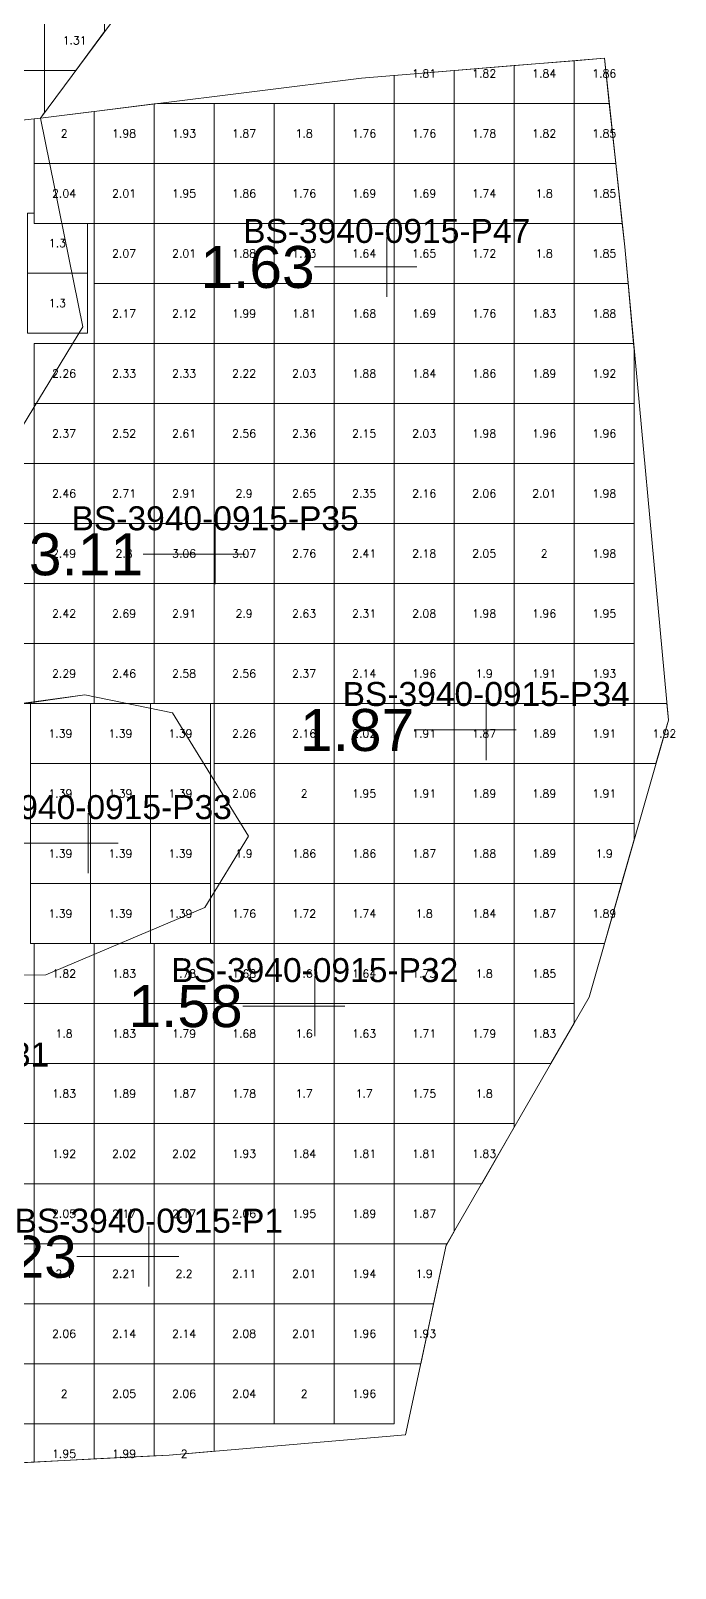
# Model space of a CAD drawing. Header units: inches. Extents: x 470001 to 470123, y 4349638 to 4349734.
# Drawn here: x 470066.62 to 470077.36, y 4349638.11 to 4349663.73 of the extents above; entities that cross this region are included whole.
import ezdxf
from ezdxf.enums import TextEntityAlignment as Align

# ---------------------------------------------------------------- set-up
doc = ezdxf.new("R2010")
doc.units = ezdxf.units.IN
doc.header["$MEASUREMENT"] = 0
for name, color, linetype, lineweight in [('点', 7, 'Continuous', 0), ('爆区方格网', 7, 'Continuous', 0), ('线条', 7, 'Continuous', 0), ('钻孔', 7, 'Continuous', 0)]:
    doc.layers.add(name, color=color, linetype=linetype, lineweight=lineweight)
doc.styles.add('3dmine_textStyle_1', font='txt.shx', dxfattribs={"height": 1, "bigfont": 'gbcbig.shx'})
doc.styles.add('3dmine_textStyle_2', font='arial.ttf', dxfattribs={"height": 1})

msp = doc.modelspace()

# ---------------------------------------------------------------- hatches: boundary and pattern name
at = {"layer": '钻孔', "linetype": 'Continuous', "lineweight": 0, "true_color": 0xff0000, "extrusion": (0, 1, 0)}
for points in [[(-470073.555, 3929.674), (-470072.555, 3929.674), (-470072.555, 3940.674), (-470073.555, 3940.674)], [(-470075.213, 3929.811), (-470074.213, 3929.811), (-470074.213, 3940.811), (-470075.213, 3940.811)], [(-470072.356, 3929.927), (-470071.356, 3929.927), (-470071.356, 3940.927), (-470072.356, 3940.927)], [(-470069.592, 3930.101), (-470068.592, 3930.101), (-470068.592, 3941.101), (-470069.592, 3941.101)]]:
    msp.add_hatch(color=1, dxfattribs=at).paths.add_polyline_path(points, flags=0)
at = {"layer": '钻孔', "linetype": 'Continuous', "lineweight": 0, "extrusion": (0, 1, 0)}
msp.add_hatch(color=1, dxfattribs=at).paths.add_polyline_path([(-470070.697, 3929.546), (-470069.697, 3929.546), (-470069.697, 3940.546), (-470070.697, 3940.546)], flags=0)
at = {"layer": '钻孔', "linetype": 'Continuous', "lineweight": 0, "true_color": 0x0000ff, "extrusion": (0, 1, 0)}
msp.add_hatch(color=5, dxfattribs=at).paths.add_polyline_path([(-470068.584, 3929.82), (-470067.584, 3929.82), (-470067.584, 3940.82), (-470068.584, 3940.82)], flags=0)

# ---------------------------------------------------------------- linework, layer by layer
at = {"color": 5, "linetype": 'Continuous', "lineweight": 0, "true_color": 0x0000ff, "elevation": 3940.486}
msp.add_lwpolyline([(470059.568, 4349661.496), (470058.789, 4349663.063), (470056.068, 4349663.433), (470051.034, 4349664.014), (470045.693, 4349664.477), (470048.575, 4349669.089), (470049.134, 4349671.432), (470053.013, 4349672.199), (470054.969, 4349670.918), (470057.564, 4349669.703), (470060.242, 4349670.725), (470062.064, 4349672.658), (470063.61, 4349675.309), (470068.58, 4349676.606), (470071.461, 4349674.934), (470071.544, 4349671.081), (470069.538, 4349665.982), (470066.788, 4349662.272), (470059.568, 4349661.496), (470059.568, 4349661.496)], dxfattribs=at)
at = {"color": 7, "linetype": 'Continuous', "lineweight": 0}
for points, elevation in [([(470047.117, 4349638.106), (470054.879, 4349638.777), (470061.268, 4349639.601), (470068.933, 4349639.99), (470072.867, 4349640.331), (470073.547, 4349643.49), (470075.928, 4349647.622), (470077.249, 4349652.237), (470076.521, 4349660.129), (470076.183, 4349663.27), (470072.137, 4349662.937), (470066.788, 4349662.272), (470067.495, 4349658.791), (470066.204, 4349656.669), (470063.283, 4349656.008), (470060.964, 4349655.726), (470057.087, 4349654.869), (470055.414, 4349656.646), (470054.192, 4349658.942), (470053.816, 4349660.878), (470048.386, 4349659.836), (470049.125, 4349655.871)], 3935.364), ([(470053.816, 4349660.878), (470054.192, 4349658.942), (470055.414, 4349656.646), (470057.087, 4349654.869), (470060.964, 4349655.726), (470063.283, 4349656.008), (470066.204, 4349656.669), (470067.495, 4349658.791), (470066.788, 4349662.272), (470053.816, 4349660.878), (470053.816, 4349660.878)], 3935.363), ([(470045.45, 4349652.937), (470049.125, 4349655.871), (470052.312, 4349651.762), (470055.296, 4349650.011), (470059.268, 4349651.538), (470067.525, 4349652.661), (470068.988, 4349652.36), (470070.251, 4349650.304), (470069.526, 4349649.115), (470066.875, 4349647.997), (470062.274, 4349647.979), (470061.243, 4349645.934), (470059.872, 4349644.483), (470058.91, 4349643.639), (470057.131, 4349643.145), (470053.818, 4349643.965), (470052.039, 4349645.708), (470048.627, 4349645.298)], 3935.363), ([(470049.125, 4349655.871), (470050.741, 4349653.716), (470052.312, 4349651.762), (470055.296, 4349650.011), (470059.268, 4349651.538), (470062.645, 4349651.953), (470067.525, 4349652.661), (470068.988, 4349652.36), (470070.251, 4349650.304), (470069.526, 4349649.115), (470066.875, 4349647.997), (470062.274, 4349647.979), (470061.243, 4349645.934), (470059.872, 4349644.483), (470058.91, 4349643.639), (470057.131, 4349643.145), (470053.818, 4349643.965), (470052.039, 4349645.708), (470048.627, 4349645.298)], 3935.364)]:
    msp.add_lwpolyline(points, dxfattribs=dict(at, elevation=elevation))
at = {"layer": '点', "color": 138, "linetype": 'Continuous', "lineweight": 0, "true_color": 0x004c4c}
for points, elevation in [([(470072.555, 4349659.291), (470072.555, 4349660.291)], 3940.674), ([(470073.055, 4349659.791), (470072.055, 4349659.791)], 3940.674), ([(470074.213, 4349651.575), (470074.213, 4349652.575)], 3940.811), ([(470074.713, 4349652.075), (470073.713, 4349652.075)], 3940.811), ([(470067.584, 4349649.69), (470067.584, 4349650.69)], 3940.82), ([(470068.084, 4349650.19), (470067.084, 4349650.19)], 3940.82), ([(470071.356, 4349646.974), (470071.356, 4349647.974)], 3940.927), ([(470071.856, 4349647.474), (470070.856, 4349647.474)], 3940.927), ([(470068.592, 4349642.799), (470068.592, 4349643.799)], 3941.101), ([(470069.092, 4349643.299), (470068.092, 4349643.299)], 3941.101)]:
    msp.add_lwpolyline(points, dxfattribs=dict(at, elevation=elevation))
at = {"layer": '点', "color": 1, "linetype": 'Continuous', "lineweight": 0, "elevation": 3940.546}
for points in [[(470069.697, 4349654.503), (470069.697, 4349655.503)], [(470070.197, 4349655.003), (470069.197, 4349655.003)]]:
    msp.add_lwpolyline(points, dxfattribs=at)
at = {"layer": '爆区方格网', "color": 5, "linetype": 'Continuous', "lineweight": 0, "true_color": 0x0000ff}
for points, elevation in [([(470066.856, 4349663.067), (470065.856, 4349663.067), (470065.856, 4349664.067), (470066.856, 4349664.067), (470066.856, 4349663.067)], 3941.06), ([(470067.856, 4349663.713), (470067.377, 4349663.067), (470066.856, 4349663.067), (470066.856, 4349664.067), (470067.856, 4349664.067), (470067.856, 4349663.713)], 3941.06), ([(470066.856, 4349662.364), (470066.788, 4349662.272), (470065.856, 4349662.172), (470065.856, 4349663.067), (470066.856, 4349663.067), (470066.856, 4349662.364)], 3941.06), ([(470066.68, 4349660.515), (470067.568, 4349660.515), (470067.568, 4349659.689), (470066.568, 4349659.689), (470066.568, 4349660.689), (470066.68, 4349660.689), (470066.68, 4349660.515)], 3940.486), ([(470067.568, 4349658.689), (470066.568, 4349658.689), (470066.568, 4349659.689), (470067.568, 4349659.689), (470067.568, 4349658.689)], 3940.486), ([(470067.619, 4349651.515), (470066.619, 4349651.515), (470066.619, 4349652.515), (470067.619, 4349652.515), (470067.619, 4349651.515)], 3940.213), ([(470068.619, 4349651.515), (470067.619, 4349651.515), (470067.619, 4349652.515), (470068.619, 4349652.515), (470068.619, 4349651.515)], 3940.213), ([(470069.619, 4349651.515), (470068.619, 4349651.515), (470068.619, 4349652.515), (470069.619, 4349652.515), (470069.619, 4349651.515)], 3940.213), ([(470067.619, 4349650.515), (470066.619, 4349650.515), (470066.619, 4349651.515), (470067.619, 4349651.515), (470067.619, 4349650.515)], 3940.213), ([(470068.619, 4349650.515), (470067.619, 4349650.515), (470067.619, 4349651.515), (470068.619, 4349651.515), (470068.619, 4349650.515)], 3940.213), ([(470069.619, 4349650.515), (470068.619, 4349650.515), (470068.619, 4349651.515), (470069.619, 4349651.515), (470069.619, 4349650.515)], 3940.213), ([(470067.619, 4349649.515), (470066.619, 4349649.515), (470066.619, 4349650.515), (470067.619, 4349650.515), (470067.619, 4349649.515)], 3940.213), ([(470068.619, 4349649.515), (470067.619, 4349649.515), (470067.619, 4349650.515), (470068.619, 4349650.515), (470068.619, 4349649.515)], 3940.213), ([(470069.619, 4349649.515), (470068.619, 4349649.515), (470068.619, 4349650.515), (470069.619, 4349650.515), (470069.619, 4349649.515)], 3940.213), ([(470067.619, 4349648.515), (470066.619, 4349648.515), (470066.619, 4349649.515), (470067.619, 4349649.515), (470067.619, 4349648.515)], 3940.213), ([(470068.619, 4349648.515), (470067.619, 4349648.515), (470067.619, 4349649.515), (470068.619, 4349649.515), (470068.619, 4349648.515)], 3940.213), ([(470069.619, 4349648.515), (470068.619, 4349648.515), (470068.619, 4349649.515), (470069.619, 4349649.515), (470069.619, 4349648.515)], 3940.213)]:
    msp.add_lwpolyline(points, dxfattribs=dict(at, elevation=elevation))
at = {"layer": '爆区方格网', "color": 1, "linetype": 'Continuous', "lineweight": 0, "true_color": 0xff0000, "elevation": 3940.68}
for points in [[(470076.264, 4349662.515), (470075.68, 4349662.515), (470075.68, 4349663.228), (470076.183, 4349663.27), (470076.264, 4349662.515)], [(470073.68, 4349662.515), (470072.68, 4349662.515), (470072.68, 4349662.981), (470073.68, 4349663.064), (470073.68, 4349662.515)], [(470074.68, 4349662.515), (470073.68, 4349662.515), (470073.68, 4349663.064), (470074.68, 4349663.146), (470074.68, 4349662.515)], [(470075.68, 4349662.515), (470074.68, 4349662.515), (470074.68, 4349663.146), (470075.68, 4349663.228), (470075.68, 4349662.515)], [(470068.68, 4349661.515), (470067.68, 4349661.515), (470067.68, 4349662.383), (470068.68, 4349662.507), (470068.68, 4349661.515)], [(470069.68, 4349661.515), (470068.68, 4349661.515), (470068.68, 4349662.507), (470068.739, 4349662.515), (470069.68, 4349662.515), (470069.68, 4349661.515)], [(470070.68, 4349661.515), (470069.68, 4349661.515), (470069.68, 4349662.515), (470070.68, 4349662.515), (470070.68, 4349661.515)], [(470071.68, 4349661.515), (470070.68, 4349661.515), (470070.68, 4349662.515), (470071.68, 4349662.515), (470071.68, 4349661.515)], [(470072.68, 4349661.515), (470071.68, 4349661.515), (470071.68, 4349662.515), (470072.68, 4349662.515), (470072.68, 4349661.515)], [(470073.68, 4349661.515), (470072.68, 4349661.515), (470072.68, 4349662.515), (470073.68, 4349662.515), (470073.68, 4349661.515)], [(470074.68, 4349661.515), (470073.68, 4349661.515), (470073.68, 4349662.515), (470074.68, 4349662.515), (470074.68, 4349661.515)], [(470075.68, 4349661.515), (470074.68, 4349661.515), (470074.68, 4349662.515), (470075.68, 4349662.515), (470075.68, 4349661.515)], [(470076.372, 4349661.515), (470075.68, 4349661.515), (470075.68, 4349662.515), (470076.264, 4349662.515), (470076.372, 4349661.515)], [(470067.68, 4349661.515), (470066.68, 4349661.515), (470066.68, 4349662.261), (470066.788, 4349662.272), (470067.68, 4349662.383), (470067.68, 4349661.515)], [(470067.68, 4349660.515), (470066.68, 4349660.515), (470066.68, 4349661.515), (470067.68, 4349661.515), (470067.68, 4349660.515)], [(470068.68, 4349660.515), (470067.68, 4349660.515), (470067.68, 4349661.515), (470068.68, 4349661.515), (470068.68, 4349660.515)], [(470069.68, 4349660.515), (470068.68, 4349660.515), (470068.68, 4349661.515), (470069.68, 4349661.515), (470069.68, 4349660.515)], [(470070.68, 4349660.515), (470069.68, 4349660.515), (470069.68, 4349661.515), (470070.68, 4349661.515), (470070.68, 4349660.515)], [(470071.68, 4349660.515), (470070.68, 4349660.515), (470070.68, 4349661.515), (470071.68, 4349661.515), (470071.68, 4349660.515)], [(470072.68, 4349660.515), (470071.68, 4349660.515), (470071.68, 4349661.515), (470072.68, 4349661.515), (470072.68, 4349660.515)], [(470073.68, 4349660.515), (470072.68, 4349660.515), (470072.68, 4349661.515), (470073.68, 4349661.515), (470073.68, 4349660.515)], [(470074.68, 4349660.515), (470073.68, 4349660.515), (470073.68, 4349661.515), (470074.68, 4349661.515), (470074.68, 4349660.515)], [(470075.68, 4349660.515), (470074.68, 4349660.515), (470074.68, 4349661.515), (470075.68, 4349661.515), (470075.68, 4349660.515)], [(470076.479, 4349660.515), (470075.68, 4349660.515), (470075.68, 4349661.515), (470076.372, 4349661.515), (470076.479, 4349660.515)], [(470068.68, 4349659.515), (470067.68, 4349659.515), (470067.68, 4349660.515), (470068.68, 4349660.515), (470068.68, 4349659.515)], [(470069.68, 4349659.515), (470068.68, 4349659.515), (470068.68, 4349660.515), (470069.68, 4349660.515), (470069.68, 4349659.515)], [(470070.68, 4349659.515), (470069.68, 4349659.515), (470069.68, 4349660.515), (470070.68, 4349660.515), (470070.68, 4349659.515)], [(470071.68, 4349659.515), (470070.68, 4349659.515), (470070.68, 4349660.515), (470071.68, 4349660.515), (470071.68, 4349659.515)], [(470072.68, 4349659.515), (470071.68, 4349659.515), (470071.68, 4349660.515), (470072.68, 4349660.515), (470072.68, 4349659.515)], [(470073.68, 4349659.515), (470072.68, 4349659.515), (470072.68, 4349660.515), (470073.68, 4349660.515), (470073.68, 4349659.515)], [(470074.68, 4349659.515), (470073.68, 4349659.515), (470073.68, 4349660.515), (470074.68, 4349660.515), (470074.68, 4349659.515)], [(470075.68, 4349659.515), (470074.68, 4349659.515), (470074.68, 4349660.515), (470075.68, 4349660.515), (470075.68, 4349659.515)], [(470076.521, 4349660.129), (470076.577, 4349659.515), (470075.68, 4349659.515), (470075.68, 4349660.515), (470076.479, 4349660.515), (470076.521, 4349660.129)], [(470068.68, 4349658.515), (470067.68, 4349658.515), (470067.68, 4349659.515), (470068.68, 4349659.515), (470068.68, 4349658.515)], [(470069.68, 4349658.515), (470068.68, 4349658.515), (470068.68, 4349659.515), (470069.68, 4349659.515), (470069.68, 4349658.515)], [(470070.68, 4349658.515), (470069.68, 4349658.515), (470069.68, 4349659.515), (470070.68, 4349659.515), (470070.68, 4349658.515)], [(470071.68, 4349658.515), (470070.68, 4349658.515), (470070.68, 4349659.515), (470071.68, 4349659.515), (470071.68, 4349658.515)], [(470072.68, 4349658.515), (470071.68, 4349658.515), (470071.68, 4349659.515), (470072.68, 4349659.515), (470072.68, 4349658.515)], [(470073.68, 4349658.515), (470072.68, 4349658.515), (470072.68, 4349659.515), (470073.68, 4349659.515), (470073.68, 4349658.515)], [(470074.68, 4349658.515), (470073.68, 4349658.515), (470073.68, 4349659.515), (470074.68, 4349659.515), (470074.68, 4349658.515)], [(470075.68, 4349658.515), (470074.68, 4349658.515), (470074.68, 4349659.515), (470075.68, 4349659.515), (470075.68, 4349658.515)], [(470076.67, 4349658.515), (470075.68, 4349658.515), (470075.68, 4349659.515), (470076.577, 4349659.515), (470076.67, 4349658.515)], [(470067.68, 4349657.515), (470066.68, 4349657.515), (470066.68, 4349658.515), (470067.68, 4349658.515), (470067.68, 4349657.515)], [(470068.68, 4349657.515), (470067.68, 4349657.515), (470067.68, 4349658.515), (470068.68, 4349658.515), (470068.68, 4349657.515)], [(470069.68, 4349657.515), (470068.68, 4349657.515), (470068.68, 4349658.515), (470069.68, 4349658.515), (470069.68, 4349657.515)], [(470070.68, 4349657.515), (470069.68, 4349657.515), (470069.68, 4349658.515), (470070.68, 4349658.515), (470070.68, 4349657.515)], [(470071.68, 4349657.515), (470070.68, 4349657.515), (470070.68, 4349658.515), (470071.68, 4349658.515), (470071.68, 4349657.515)], [(470072.68, 4349657.515), (470071.68, 4349657.515), (470071.68, 4349658.515), (470072.68, 4349658.515), (470072.68, 4349657.515)], [(470073.68, 4349657.515), (470072.68, 4349657.515), (470072.68, 4349658.515), (470073.68, 4349658.515), (470073.68, 4349657.515)], [(470074.68, 4349657.515), (470073.68, 4349657.515), (470073.68, 4349658.515), (470074.68, 4349658.515), (470074.68, 4349657.515)], [(470075.68, 4349657.515), (470074.68, 4349657.515), (470074.68, 4349658.515), (470075.68, 4349658.515), (470075.68, 4349657.515)], [(470076.68, 4349658.402), (470076.68, 4349657.515), (470075.68, 4349657.515), (470075.68, 4349658.515), (470076.67, 4349658.515), (470076.68, 4349658.402)], [(470067.68, 4349656.515), (470066.68, 4349656.515), (470066.68, 4349657.515), (470067.68, 4349657.515), (470067.68, 4349656.515)], [(470068.68, 4349656.515), (470067.68, 4349656.515), (470067.68, 4349657.515), (470068.68, 4349657.515), (470068.68, 4349656.515)], [(470069.68, 4349656.515), (470068.68, 4349656.515), (470068.68, 4349657.515), (470069.68, 4349657.515), (470069.68, 4349656.515)], [(470070.68, 4349656.515), (470069.68, 4349656.515), (470069.68, 4349657.515), (470070.68, 4349657.515), (470070.68, 4349656.515)], [(470071.68, 4349656.515), (470070.68, 4349656.515), (470070.68, 4349657.515), (470071.68, 4349657.515), (470071.68, 4349656.515)], [(470072.68, 4349656.515), (470071.68, 4349656.515), (470071.68, 4349657.515), (470072.68, 4349657.515), (470072.68, 4349656.515)], [(470073.68, 4349656.515), (470072.68, 4349656.515), (470072.68, 4349657.515), (470073.68, 4349657.515), (470073.68, 4349656.515)], [(470074.68, 4349656.515), (470073.68, 4349656.515), (470073.68, 4349657.515), (470074.68, 4349657.515), (470074.68, 4349656.515)], [(470075.68, 4349656.515), (470074.68, 4349656.515), (470074.68, 4349657.515), (470075.68, 4349657.515), (470075.68, 4349656.515)], [(470076.68, 4349656.515), (470075.68, 4349656.515), (470075.68, 4349657.515), (470076.68, 4349657.515), (470076.68, 4349656.515)], [(470066.68, 4349655.515), (470065.68, 4349655.515), (470065.68, 4349656.515), (470066.68, 4349656.515), (470066.68, 4349655.515)], [(470067.68, 4349655.515), (470066.68, 4349655.515), (470066.68, 4349656.515), (470067.68, 4349656.515), (470067.68, 4349655.515)], [(470068.68, 4349655.515), (470067.68, 4349655.515), (470067.68, 4349656.515), (470068.68, 4349656.515), (470068.68, 4349655.515)], [(470069.68, 4349655.515), (470068.68, 4349655.515), (470068.68, 4349656.515), (470069.68, 4349656.515), (470069.68, 4349655.515)], [(470070.68, 4349655.515), (470069.68, 4349655.515), (470069.68, 4349656.515), (470070.68, 4349656.515), (470070.68, 4349655.515)], [(470071.68, 4349655.515), (470070.68, 4349655.515), (470070.68, 4349656.515), (470071.68, 4349656.515), (470071.68, 4349655.515)], [(470072.68, 4349655.515), (470071.68, 4349655.515), (470071.68, 4349656.515), (470072.68, 4349656.515), (470072.68, 4349655.515)], [(470073.68, 4349655.515), (470072.68, 4349655.515), (470072.68, 4349656.515), (470073.68, 4349656.515), (470073.68, 4349655.515)], [(470074.68, 4349655.515), (470073.68, 4349655.515), (470073.68, 4349656.515), (470074.68, 4349656.515), (470074.68, 4349655.515)], [(470075.68, 4349655.515), (470074.68, 4349655.515), (470074.68, 4349656.515), (470075.68, 4349656.515), (470075.68, 4349655.515)], [(470076.68, 4349655.515), (470075.68, 4349655.515), (470075.68, 4349656.515), (470076.68, 4349656.515), (470076.68, 4349655.515)], [(470066.68, 4349654.515), (470065.68, 4349654.515), (470065.68, 4349655.515), (470066.68, 4349655.515), (470066.68, 4349654.515)], [(470072.68, 4349654.515), (470071.68, 4349654.515), (470071.68, 4349655.515), (470072.68, 4349655.515), (470072.68, 4349654.515)], [(470073.68, 4349654.515), (470072.68, 4349654.515), (470072.68, 4349655.515), (470073.68, 4349655.515), (470073.68, 4349654.515)], [(470074.68, 4349654.515), (470073.68, 4349654.515), (470073.68, 4349655.515), (470074.68, 4349655.515), (470074.68, 4349654.515)], [(470075.68, 4349654.515), (470074.68, 4349654.515), (470074.68, 4349655.515), (470075.68, 4349655.515), (470075.68, 4349654.515)], [(470076.68, 4349654.515), (470075.68, 4349654.515), (470075.68, 4349655.515), (470076.68, 4349655.515), (470076.68, 4349654.515)], [(470066.68, 4349653.515), (470065.68, 4349653.515), (470065.68, 4349654.515), (470066.68, 4349654.515), (470066.68, 4349653.515)], [(470072.68, 4349653.515), (470071.68, 4349653.515), (470071.68, 4349654.515), (470072.68, 4349654.515), (470072.68, 4349653.515)], [(470073.68, 4349653.515), (470072.68, 4349653.515), (470072.68, 4349654.515), (470073.68, 4349654.515), (470073.68, 4349653.515)], [(470074.68, 4349653.515), (470073.68, 4349653.515), (470073.68, 4349654.515), (470074.68, 4349654.515), (470074.68, 4349653.515)], [(470075.68, 4349653.515), (470074.68, 4349653.515), (470074.68, 4349654.515), (470075.68, 4349654.515), (470075.68, 4349653.515)], [(470076.68, 4349653.515), (470075.68, 4349653.515), (470075.68, 4349654.515), (470076.68, 4349654.515), (470076.68, 4349653.515)], [(470066.68, 4349652.546), (470066.448, 4349652.515), (470065.68, 4349652.515), (470065.68, 4349653.515), (470066.68, 4349653.515), (470066.68, 4349652.546)], [(470067.68, 4349652.515), (470066.68, 4349652.515), (470066.68, 4349652.539), (470067.525, 4349652.661), (470066.68, 4349652.546), (470066.68, 4349653.515), (470067.68, 4349653.515), (470067.68, 4349652.515)], [(470068.68, 4349652.515), (470067.68, 4349652.515), (470067.68, 4349653.515), (470068.68, 4349653.515), (470068.68, 4349652.515)], [(470069.68, 4349652.515), (470068.68, 4349652.515), (470068.68, 4349653.515), (470069.68, 4349653.515), (470069.68, 4349652.515)], [(470070.68, 4349652.515), (470069.68, 4349652.515), (470069.68, 4349653.515), (470070.68, 4349653.515), (470070.68, 4349652.515)], [(470071.68, 4349652.515), (470070.68, 4349652.515), (470070.68, 4349653.515), (470071.68, 4349653.515), (470071.68, 4349652.515)], [(470072.68, 4349652.515), (470071.68, 4349652.515), (470071.68, 4349653.515), (470072.68, 4349653.515), (470072.68, 4349652.515)], [(470073.68, 4349652.515), (470072.68, 4349652.515), (470072.68, 4349653.515), (470073.68, 4349653.515), (470073.68, 4349652.515)], [(470074.68, 4349652.515), (470073.68, 4349652.515), (470073.68, 4349653.515), (470074.68, 4349653.515), (470074.68, 4349652.515)], [(470075.68, 4349652.515), (470074.68, 4349652.515), (470074.68, 4349653.515), (470075.68, 4349653.515), (470075.68, 4349652.515)], [(470076.68, 4349652.515), (470075.68, 4349652.515), (470075.68, 4349653.515), (470076.68, 4349653.515), (470076.68, 4349652.515)], [(470066.68, 4349652.515), (470066.516, 4349652.515), (470066.68, 4349652.539), (470066.68, 4349652.515)], [(470070.68, 4349651.515), (470069.68, 4349651.515), (470069.68, 4349652.515), (470070.68, 4349652.515), (470070.68, 4349651.515)], [(470071.68, 4349651.515), (470070.68, 4349651.515), (470070.68, 4349652.515), (470071.68, 4349652.515), (470071.68, 4349651.515)], [(470072.68, 4349651.515), (470071.68, 4349651.515), (470071.68, 4349652.515), (470072.68, 4349652.515), (470072.68, 4349651.515)], [(470073.68, 4349651.515), (470072.68, 4349651.515), (470072.68, 4349652.515), (470073.68, 4349652.515), (470073.68, 4349651.515)], [(470074.68, 4349651.515), (470073.68, 4349651.515), (470073.68, 4349652.515), (470074.68, 4349652.515), (470074.68, 4349651.515)], [(470075.68, 4349651.515), (470074.68, 4349651.515), (470074.68, 4349652.515), (470075.68, 4349652.515), (470075.68, 4349651.515)], [(470076.68, 4349651.515), (470075.68, 4349651.515), (470075.68, 4349652.515), (470076.68, 4349652.515), (470076.68, 4349651.515)], [(470077.249, 4349652.237), (470077.042, 4349651.515), (470076.68, 4349651.515), (470076.68, 4349652.515), (470077.223, 4349652.515), (470077.249, 4349652.237)], [(470070.68, 4349650.515), (470069.68, 4349650.515), (470069.68, 4349651.515), (470070.68, 4349651.515), (470070.68, 4349650.515)], [(470071.68, 4349650.515), (470070.68, 4349650.515), (470070.68, 4349651.515), (470071.68, 4349651.515), (470071.68, 4349650.515)], [(470072.68, 4349650.515), (470071.68, 4349650.515), (470071.68, 4349651.515), (470072.68, 4349651.515), (470072.68, 4349650.515)], [(470073.68, 4349650.515), (470072.68, 4349650.515), (470072.68, 4349651.515), (470073.68, 4349651.515), (470073.68, 4349650.515)], [(470074.68, 4349650.515), (470073.68, 4349650.515), (470073.68, 4349651.515), (470074.68, 4349651.515), (470074.68, 4349650.515)], [(470075.68, 4349650.515), (470074.68, 4349650.515), (470074.68, 4349651.515), (470075.68, 4349651.515), (470075.68, 4349650.515)], [(470076.68, 4349650.515), (470075.68, 4349650.515), (470075.68, 4349651.515), (470076.68, 4349651.515), (470076.68, 4349650.515)], [(470070.68, 4349649.515), (470069.68, 4349649.515), (470069.68, 4349650.515), (470070.68, 4349650.515), (470070.68, 4349649.515)], [(470071.68, 4349649.515), (470070.68, 4349649.515), (470070.68, 4349650.515), (470071.68, 4349650.515), (470071.68, 4349649.515)], [(470072.68, 4349649.515), (470071.68, 4349649.515), (470071.68, 4349650.515), (470072.68, 4349650.515), (470072.68, 4349649.515)], [(470073.68, 4349649.515), (470072.68, 4349649.515), (470072.68, 4349650.515), (470073.68, 4349650.515), (470073.68, 4349649.515)], [(470074.68, 4349649.515), (470073.68, 4349649.515), (470073.68, 4349650.515), (470074.68, 4349650.515), (470074.68, 4349649.515)], [(470075.68, 4349649.515), (470074.68, 4349649.515), (470074.68, 4349650.515), (470075.68, 4349650.515), (470075.68, 4349649.515)], [(470076.68, 4349650.25), (470076.47, 4349649.515), (470075.68, 4349649.515), (470075.68, 4349650.515), (470076.68, 4349650.515), (470076.68, 4349650.25)], [(470070.68, 4349648.515), (470069.68, 4349648.515), (470069.68, 4349649.515), (470070.68, 4349649.515), (470070.68, 4349648.515)], [(470071.68, 4349648.515), (470070.68, 4349648.515), (470070.68, 4349649.515), (470071.68, 4349649.515), (470071.68, 4349648.515)], [(470072.68, 4349648.515), (470071.68, 4349648.515), (470071.68, 4349649.515), (470072.68, 4349649.515), (470072.68, 4349648.515)], [(470073.68, 4349648.515), (470072.68, 4349648.515), (470072.68, 4349649.515), (470073.68, 4349649.515), (470073.68, 4349648.515)], [(470074.68, 4349648.515), (470073.68, 4349648.515), (470073.68, 4349649.515), (470074.68, 4349649.515), (470074.68, 4349648.515)], [(470075.68, 4349648.515), (470074.68, 4349648.515), (470074.68, 4349649.515), (470075.68, 4349649.515), (470075.68, 4349648.515)], [(470076.183, 4349648.515), (470075.68, 4349648.515), (470075.68, 4349649.515), (470076.47, 4349649.515), (470076.183, 4349648.515)], [(470067.68, 4349647.515), (470066.68, 4349647.515), (470066.68, 4349648.515), (470067.68, 4349648.515), (470067.68, 4349647.515)], [(470068.68, 4349647.515), (470067.68, 4349647.515), (470067.68, 4349648.515), (470068.68, 4349648.515), (470068.68, 4349647.515)], [(470069.68, 4349647.515), (470068.68, 4349647.515), (470068.68, 4349648.515), (470069.68, 4349648.515), (470069.68, 4349647.515)], [(470070.68, 4349647.515), (470069.68, 4349647.515), (470069.68, 4349648.515), (470070.68, 4349648.515), (470070.68, 4349647.515)], [(470071.68, 4349647.515), (470070.68, 4349647.515), (470070.68, 4349648.515), (470071.68, 4349648.515), (470071.68, 4349647.515)], [(470072.68, 4349647.515), (470071.68, 4349647.515), (470071.68, 4349648.515), (470072.68, 4349648.515), (470072.68, 4349647.515)], [(470073.68, 4349647.515), (470072.68, 4349647.515), (470072.68, 4349648.515), (470073.68, 4349648.515), (470073.68, 4349647.515)], [(470074.68, 4349647.515), (470073.68, 4349647.515), (470073.68, 4349648.515), (470074.68, 4349648.515), (470074.68, 4349647.515)], [(470075.68, 4349647.515), (470074.68, 4349647.515), (470074.68, 4349648.515), (470075.68, 4349648.515), (470075.68, 4349647.515)], [(470066.68, 4349646.515), (470065.68, 4349646.515), (470065.68, 4349647.515), (470066.68, 4349647.515), (470066.68, 4349646.515)], [(470067.68, 4349646.515), (470066.68, 4349646.515), (470066.68, 4349647.515), (470067.68, 4349647.515), (470067.68, 4349646.515)], [(470068.68, 4349646.515), (470067.68, 4349646.515), (470067.68, 4349647.515), (470068.68, 4349647.515), (470068.68, 4349646.515)], [(470069.68, 4349646.515), (470068.68, 4349646.515), (470068.68, 4349647.515), (470069.68, 4349647.515), (470069.68, 4349646.515)], [(470070.68, 4349646.515), (470069.68, 4349646.515), (470069.68, 4349647.515), (470070.68, 4349647.515), (470070.68, 4349646.515)], [(470071.68, 4349646.515), (470070.68, 4349646.515), (470070.68, 4349647.515), (470071.68, 4349647.515), (470071.68, 4349646.515)], [(470072.68, 4349646.515), (470071.68, 4349646.515), (470071.68, 4349647.515), (470072.68, 4349647.515), (470072.68, 4349646.515)], [(470073.68, 4349646.515), (470072.68, 4349646.515), (470072.68, 4349647.515), (470073.68, 4349647.515), (470073.68, 4349646.515)], [(470074.68, 4349646.515), (470073.68, 4349646.515), (470073.68, 4349647.515), (470074.68, 4349647.515), (470074.68, 4349646.515)], [(470075.68, 4349647.192), (470075.29, 4349646.515), (470074.68, 4349646.515), (470074.68, 4349647.515), (470075.68, 4349647.515), (470075.68, 4349647.192)], [(470066.68, 4349645.515), (470065.68, 4349645.515), (470065.68, 4349646.515), (470066.68, 4349646.515), (470066.68, 4349645.515)], [(470067.68, 4349645.515), (470066.68, 4349645.515), (470066.68, 4349646.515), (470067.68, 4349646.515), (470067.68, 4349645.515)], [(470068.68, 4349645.515), (470067.68, 4349645.515), (470067.68, 4349646.515), (470068.68, 4349646.515), (470068.68, 4349645.515)], [(470069.68, 4349645.515), (470068.68, 4349645.515), (470068.68, 4349646.515), (470069.68, 4349646.515), (470069.68, 4349645.515)], [(470070.68, 4349645.515), (470069.68, 4349645.515), (470069.68, 4349646.515), (470070.68, 4349646.515), (470070.68, 4349645.515)], [(470071.68, 4349645.515), (470070.68, 4349645.515), (470070.68, 4349646.515), (470071.68, 4349646.515), (470071.68, 4349645.515)], [(470072.68, 4349645.515), (470071.68, 4349645.515), (470071.68, 4349646.515), (470072.68, 4349646.515), (470072.68, 4349645.515)], [(470073.68, 4349645.515), (470072.68, 4349645.515), (470072.68, 4349646.515), (470073.68, 4349646.515), (470073.68, 4349645.515)], [(470074.68, 4349645.515), (470073.68, 4349645.515), (470073.68, 4349646.515), (470074.68, 4349646.515), (470074.68, 4349645.515)], [(470066.68, 4349644.515), (470065.68, 4349644.515), (470065.68, 4349645.515), (470066.68, 4349645.515), (470066.68, 4349644.515)], [(470067.68, 4349644.515), (470066.68, 4349644.515), (470066.68, 4349645.515), (470067.68, 4349645.515), (470067.68, 4349644.515)], [(470068.68, 4349644.515), (470067.68, 4349644.515), (470067.68, 4349645.515), (470068.68, 4349645.515), (470068.68, 4349644.515)], [(470069.68, 4349644.515), (470068.68, 4349644.515), (470068.68, 4349645.515), (470069.68, 4349645.515), (470069.68, 4349644.515)], [(470070.68, 4349644.515), (470069.68, 4349644.515), (470069.68, 4349645.515), (470070.68, 4349645.515), (470070.68, 4349644.515)], [(470071.68, 4349644.515), (470070.68, 4349644.515), (470070.68, 4349645.515), (470071.68, 4349645.515), (470071.68, 4349644.515)], [(470072.68, 4349644.515), (470071.68, 4349644.515), (470071.68, 4349645.515), (470072.68, 4349645.515), (470072.68, 4349644.515)], [(470073.68, 4349644.515), (470072.68, 4349644.515), (470072.68, 4349645.515), (470073.68, 4349645.515), (470073.68, 4349644.515)], [(470074.68, 4349645.456), (470074.138, 4349644.515), (470073.68, 4349644.515), (470073.68, 4349645.515), (470074.68, 4349645.515), (470074.68, 4349645.456)], [(470066.68, 4349643.515), (470065.68, 4349643.515), (470065.68, 4349644.515), (470066.68, 4349644.515), (470066.68, 4349643.515)], [(470067.68, 4349643.515), (470066.68, 4349643.515), (470066.68, 4349644.515), (470067.68, 4349644.515), (470067.68, 4349643.515)], [(470068.68, 4349643.515), (470067.68, 4349643.515), (470067.68, 4349644.515), (470068.68, 4349644.515), (470068.68, 4349643.515)], [(470069.68, 4349643.515), (470068.68, 4349643.515), (470068.68, 4349644.515), (470069.68, 4349644.515), (470069.68, 4349643.515)], [(470070.68, 4349643.515), (470069.68, 4349643.515), (470069.68, 4349644.515), (470070.68, 4349644.515), (470070.68, 4349643.515)], [(470071.68, 4349643.515), (470070.68, 4349643.515), (470070.68, 4349644.515), (470071.68, 4349644.515), (470071.68, 4349643.515)], [(470072.68, 4349643.515), (470071.68, 4349643.515), (470071.68, 4349644.515), (470072.68, 4349644.515), (470072.68, 4349643.515)], [(470073.68, 4349643.72), (470073.562, 4349643.515), (470072.68, 4349643.515), (470072.68, 4349644.515), (470073.68, 4349644.515), (470073.68, 4349643.72)], [(470066.68, 4349642.515), (470065.68, 4349642.515), (470065.68, 4349643.515), (470066.68, 4349643.515), (470066.68, 4349642.515)], [(470067.68, 4349642.515), (470066.68, 4349642.515), (470066.68, 4349643.515), (470067.68, 4349643.515), (470067.68, 4349642.515)], [(470068.68, 4349642.515), (470067.68, 4349642.515), (470067.68, 4349643.515), (470068.68, 4349643.515), (470068.68, 4349642.515)], [(470069.68, 4349642.515), (470068.68, 4349642.515), (470068.68, 4349643.515), (470069.68, 4349643.515), (470069.68, 4349642.515)], [(470070.68, 4349642.515), (470069.68, 4349642.515), (470069.68, 4349643.515), (470070.68, 4349643.515), (470070.68, 4349642.515)], [(470071.68, 4349642.515), (470070.68, 4349642.515), (470070.68, 4349643.515), (470071.68, 4349643.515), (470071.68, 4349642.515)], [(470072.68, 4349642.515), (470071.68, 4349642.515), (470071.68, 4349643.515), (470072.68, 4349643.515), (470072.68, 4349642.515)], [(470073.547, 4349643.49), (470073.337, 4349642.515), (470072.68, 4349642.515), (470072.68, 4349643.515), (470073.562, 4349643.515), (470073.547, 4349643.49)], [(470066.68, 4349641.515), (470065.68, 4349641.515), (470065.68, 4349642.515), (470066.68, 4349642.515), (470066.68, 4349641.515)], [(470067.68, 4349641.515), (470066.68, 4349641.515), (470066.68, 4349642.515), (470067.68, 4349642.515), (470067.68, 4349641.515)], [(470068.68, 4349641.515), (470067.68, 4349641.515), (470067.68, 4349642.515), (470068.68, 4349642.515), (470068.68, 4349641.515)], [(470069.68, 4349641.515), (470068.68, 4349641.515), (470068.68, 4349642.515), (470069.68, 4349642.515), (470069.68, 4349641.515)], [(470070.68, 4349641.515), (470069.68, 4349641.515), (470069.68, 4349642.515), (470070.68, 4349642.515), (470070.68, 4349641.515)], [(470071.68, 4349641.515), (470070.68, 4349641.515), (470070.68, 4349642.515), (470071.68, 4349642.515), (470071.68, 4349641.515)], [(470072.68, 4349641.515), (470071.68, 4349641.515), (470071.68, 4349642.515), (470072.68, 4349642.515), (470072.68, 4349641.515)], [(470073.122, 4349641.515), (470072.68, 4349641.515), (470072.68, 4349642.515), (470073.337, 4349642.515), (470073.122, 4349641.515)], [(470066.68, 4349640.515), (470065.68, 4349640.515), (470065.68, 4349641.515), (470066.68, 4349641.515), (470066.68, 4349640.515)], [(470067.68, 4349640.515), (470066.68, 4349640.515), (470066.68, 4349641.515), (470067.68, 4349641.515), (470067.68, 4349640.515)], [(470068.68, 4349640.515), (470067.68, 4349640.515), (470067.68, 4349641.515), (470068.68, 4349641.515), (470068.68, 4349640.515)], [(470069.68, 4349640.515), (470068.68, 4349640.515), (470068.68, 4349641.515), (470069.68, 4349641.515), (470069.68, 4349640.515)], [(470070.68, 4349640.515), (470069.68, 4349640.515), (470069.68, 4349641.515), (470070.68, 4349641.515), (470070.68, 4349640.515)], [(470071.68, 4349640.515), (470070.68, 4349640.515), (470070.68, 4349641.515), (470071.68, 4349641.515), (470071.68, 4349640.515)], [(470072.68, 4349640.515), (470071.68, 4349640.515), (470071.68, 4349641.515), (470072.68, 4349641.515), (470072.68, 4349640.515)], [(470066.68, 4349639.876), (470065.68, 4349639.825), (470065.68, 4349640.515), (470066.68, 4349640.515), (470066.68, 4349639.876)], [(470067.68, 4349639.927), (470066.68, 4349639.876), (470066.68, 4349640.515), (470067.68, 4349640.515), (470067.68, 4349639.927)], [(470068.68, 4349639.977), (470067.68, 4349639.927), (470067.68, 4349640.515), (470068.68, 4349640.515), (470068.68, 4349639.977)], [(470069.68, 4349640.055), (470068.933, 4349639.99), (470068.68, 4349639.977), (470068.68, 4349640.515), (470069.68, 4349640.515), (470069.68, 4349640.055)]]:
    msp.add_lwpolyline(points, dxfattribs=at)
at = {"layer": '爆区方格网', "color": 1, "linetype": 'Continuous', "lineweight": 0, "elevation": 3940.68}
for points in [[(470067.68, 4349654.515), (470066.68, 4349654.515), (470066.68, 4349655.515), (470067.68, 4349655.515), (470067.68, 4349654.515)], [(470068.68, 4349654.515), (470067.68, 4349654.515), (470067.68, 4349655.515), (470068.68, 4349655.515), (470068.68, 4349654.515)], [(470069.68, 4349654.515), (470068.68, 4349654.515), (470068.68, 4349655.515), (470069.68, 4349655.515), (470069.68, 4349654.515)], [(470070.68, 4349654.515), (470069.68, 4349654.515), (470069.68, 4349655.515), (470070.68, 4349655.515), (470070.68, 4349654.515)], [(470071.68, 4349654.515), (470070.68, 4349654.515), (470070.68, 4349655.515), (470071.68, 4349655.515), (470071.68, 4349654.515)], [(470067.68, 4349653.515), (470066.68, 4349653.515), (470066.68, 4349654.515), (470067.68, 4349654.515), (470067.68, 4349653.515)], [(470068.68, 4349653.515), (470067.68, 4349653.515), (470067.68, 4349654.515), (470068.68, 4349654.515), (470068.68, 4349653.515)], [(470069.68, 4349653.515), (470068.68, 4349653.515), (470068.68, 4349654.515), (470069.68, 4349654.515), (470069.68, 4349653.515)], [(470070.68, 4349653.515), (470069.68, 4349653.515), (470069.68, 4349654.515), (470070.68, 4349654.515), (470070.68, 4349653.515)], [(470071.68, 4349653.515), (470070.68, 4349653.515), (470070.68, 4349654.515), (470071.68, 4349654.515), (470071.68, 4349653.515)]]:
    msp.add_lwpolyline(points, dxfattribs=at)
at = {"layer": '线条', "color": 138, "linetype": 'Continuous', "lineweight": 0, "true_color": 0x004c4c}
for points, elevation in [([(470072.555, 4349659.791), (470072.555, 4349659.791), (470072.555, 4349659.791)], 3940.674), ([(470074.213, 4349652.075), (470074.213, 4349652.075), (470074.213, 4349652.075)], 3940.811), ([(470067.584, 4349650.19), (470067.584, 4349650.19), (470067.584, 4349650.19)], 3940.82), ([(470071.356, 4349647.474), (470071.356, 4349647.474), (470071.356, 4349647.474)], 3940.927), ([(470068.592, 4349643.299), (470068.592, 4349643.299), (470068.592, 4349643.299)], 3941.101)]:
    msp.add_lwpolyline(points, dxfattribs=dict(at, elevation=elevation))
at = {"layer": '线条', "color": 1, "linetype": 'Continuous', "lineweight": 0, "elevation": 3940.546}
msp.add_lwpolyline([(470069.697, 4349655.003), (470069.697, 4349655.003), (470069.697, 4349655.003)], dxfattribs=at)
at = {"layer": '钻孔', "color": 1, "linetype": 'Continuous', "lineweight": 0, "true_color": 0xff0000}
for points, elevation in [([(470072.555, 4349659.791), (470071.355, 4349659.791)], 3940.674), ([(470072.555, 4349659.791), (470071.355, 4349659.791)], 3929.674), ([(470074.213, 4349652.075), (470073.013, 4349652.075)], 3940.811), ([(470074.213, 4349652.075), (470073.013, 4349652.075)], 3929.811), ([(470071.356, 4349647.474), (470070.156, 4349647.474)], 3940.927), ([(470071.356, 4349647.474), (470070.156, 4349647.474)], 3929.927), ([(470068.592, 4349643.299), (470067.392, 4349643.299)], 3941.101), ([(470068.592, 4349643.299), (470067.392, 4349643.299)], 3930.101)]:
    msp.add_lwpolyline(points, dxfattribs=dict(at, elevation=elevation))
at = {"layer": '钻孔', "color": 1, "linetype": 'Continuous', "lineweight": 0}
for elevation in [3940.546, 3929.546]:
    msp.add_lwpolyline([(470069.697, 4349655.003), (470068.497, 4349655.003)], dxfattribs=dict(at, elevation=elevation))
at = {"layer": '钻孔', "color": 5, "linetype": 'Continuous', "lineweight": 0, "true_color": 0x0000ff}
for elevation in [3940.82, 3929.82]:
    msp.add_lwpolyline([(470067.584, 4349650.19), (470066.384, 4349650.19)], dxfattribs=dict(at, elevation=elevation))

# ---------------------------------------------------------------- texts
at = {"color": 5, "linetype": 'Continuous', "lineweight": 0, "true_color": 0x0000ff, "style": '3dmine_textStyle_1'}
for s, p in [('1.31', (470067.356, 4349663.567, 3941.06)), ('1.3', (470067.068, 4349660.189, 3940.486)), ('1.3', (470067.068, 4349659.189, 3940.486)), ('1.39', (470067.119, 4349652.015, 3940.213)), ('1.39', (470068.119, 4349652.015, 3940.213)), ('1.39', (470069.119, 4349652.015, 3940.213)), ('1.39', (470067.119, 4349651.015, 3940.213)), ('1.39', (470068.119, 4349651.015, 3940.213)), ('1.39', (470069.119, 4349651.015, 3940.213)), ('1.39', (470067.119, 4349650.015, 3940.213)), ('1.39', (470068.119, 4349650.015, 3940.213)), ('1.39', (470069.119, 4349650.015, 3940.213)), ('1.39', (470067.119, 4349649.015, 3940.213)), ('1.39', (470068.119, 4349649.015, 3940.213)), ('1.39', (470069.119, 4349649.015, 3940.213))]:
    msp.add_text(s, height=0.1333, dxfattribs=at).set_placement(p, align=Align.MIDDLE_CENTER)
at = {"color": 1, "linetype": 'Continuous', "lineweight": 0, "true_color": 0xff0000, "style": '3dmine_textStyle_1'}
for s, height, p in [('1.81', 0.1333, (470073.18, 4349663.015, 3940.68)), ('1.82', 0.1333, (470074.18, 4349663.015, 3940.68)), ('1.84', 0.1333, (470075.18, 4349663.015, 3940.68)), ('1.86', 0.1333, (470076.18, 4349663.015, 3940.68)), ('2', 0.133, (470067.18, 4349662.015, 3940.68)), ('1.98', 0.1333, (470068.18, 4349662.015, 3940.68)), ('1.93', 0.1333, (470069.18, 4349662.015, 3940.68)), ('1.87', 0.1333, (470070.18, 4349662.015, 3940.68)), ('1.8', 0.1333, (470071.18, 4349662.015, 3940.68)), ('1.76', 0.1333, (470072.18, 4349662.015, 3940.68)), ('1.76', 0.1333, (470073.18, 4349662.015, 3940.68)), ('1.78', 0.1333, (470074.18, 4349662.015, 3940.68)), ('1.82', 0.1333, (470075.18, 4349662.015, 3940.68)), ('1.85', 0.1333, (470076.18, 4349662.015, 3940.68)), ('2.04', 0.1333, (470067.18, 4349661.015, 3940.68)), ('2.01', 0.1333, (470068.18, 4349661.015, 3940.68)), ('1.95', 0.1333, (470069.18, 4349661.015, 3940.68)), ('1.86', 0.1333, (470070.18, 4349661.015, 3940.68)), ('1.76', 0.1333, (470071.18, 4349661.015, 3940.68)), ('1.69', 0.1333, (470072.18, 4349661.015, 3940.68)), ('1.69', 0.1333, (470073.18, 4349661.015, 3940.68)), ('1.74', 0.1333, (470074.18, 4349661.015, 3940.68)), ('1.8', 0.1333, (470075.18, 4349661.015, 3940.68)), ('1.85', 0.1333, (470076.18, 4349661.015, 3940.68)), ('2.07', 0.1333, (470068.18, 4349660.015, 3940.68)), ('2.01', 0.1333, (470069.18, 4349660.015, 3940.68)), ('1.88', 0.1333, (470070.18, 4349660.015, 3940.68)), ('1.73', 0.1333, (470071.18, 4349660.015, 3940.68)), ('1.64', 0.1333, (470072.18, 4349660.015, 3940.68)), ('1.65', 0.1333, (470073.18, 4349660.015, 3940.68)), ('1.72', 0.1333, (470074.18, 4349660.015, 3940.68)), ('1.8', 0.1333, (470075.18, 4349660.015, 3940.68)), ('1.85', 0.1333, (470076.18, 4349660.015, 3940.68)), ('2.17', 0.1333, (470068.18, 4349659.015, 3940.68)), ('2.12', 0.1333, (470069.18, 4349659.015, 3940.68)), ('1.99', 0.1333, (470070.18, 4349659.015, 3940.68)), ('1.81', 0.1333, (470071.18, 4349659.015, 3940.68)), ('1.68', 0.1333, (470072.18, 4349659.015, 3940.68)), ('1.69', 0.1333, (470073.18, 4349659.015, 3940.68)), ('1.76', 0.1333, (470074.18, 4349659.015, 3940.68)), ('1.83', 0.1333, (470075.18, 4349659.015, 3940.68)), ('1.88', 0.1333, (470076.18, 4349659.015, 3940.68)), ('2.26', 0.1333, (470067.18, 4349658.015, 3940.68)), ('2.33', 0.1333, (470068.18, 4349658.015, 3940.68)), ('2.33', 0.1333, (470069.18, 4349658.015, 3940.68)), ('2.22', 0.1333, (470070.18, 4349658.015, 3940.68)), ('2.03', 0.1333, (470071.18, 4349658.015, 3940.68)), ('1.88', 0.1333, (470072.18, 4349658.015, 3940.68)), ('1.84', 0.1333, (470073.18, 4349658.015, 3940.68)), ('1.86', 0.1333, (470074.18, 4349658.015, 3940.68)), ('1.89', 0.1333, (470075.18, 4349658.015, 3940.68)), ('1.92', 0.1333, (470076.18, 4349658.015, 3940.68)), ('2.37', 0.1333, (470067.18, 4349657.015, 3940.68)), ('2.52', 0.1333, (470068.18, 4349657.015, 3940.68)), ('2.61', 0.1333, (470069.18, 4349657.015, 3940.68)), ('2.56', 0.1333, (470070.18, 4349657.015, 3940.68)), ('2.36', 0.1333, (470071.18, 4349657.015, 3940.68)), ('2.15', 0.1333, (470072.18, 4349657.015, 3940.68)), ('2.03', 0.1333, (470073.18, 4349657.015, 3940.68)), ('1.98', 0.1333, (470074.18, 4349657.015, 3940.68)), ('1.96', 0.1333, (470075.18, 4349657.015, 3940.68)), ('1.96', 0.1333, (470076.18, 4349657.015, 3940.68)), ('2.46', 0.1333, (470067.18, 4349656.015, 3940.68)), ('2.71', 0.1333, (470068.18, 4349656.015, 3940.68)), ('2.91', 0.1333, (470069.18, 4349656.015, 3940.68)), ('2.9', 0.1333, (470070.18, 4349656.015, 3940.68)), ('2.65', 0.1333, (470071.18, 4349656.015, 3940.68)), ('2.35', 0.1333, (470072.18, 4349656.015, 3940.68)), ('2.16', 0.1333, (470073.18, 4349656.015, 3940.68)), ('2.06', 0.1333, (470074.18, 4349656.015, 3940.68)), ('2.01', 0.1333, (470075.18, 4349656.015, 3940.68)), ('1.98', 0.1333, (470076.18, 4349656.015, 3940.68)), ('2.41', 0.1333, (470072.18, 4349655.015, 3940.68)), ('2.18', 0.1333, (470073.18, 4349655.015, 3940.68)), ('2.05', 0.1333, (470074.18, 4349655.015, 3940.68)), ('2', 0.133, (470075.18, 4349655.015, 3940.68)), ('1.98', 0.1333, (470076.18, 4349655.015, 3940.68)), ('2.42', 0.1333, (470067.18, 4349654.015, 3940.68)), ('2.69', 0.1333, (470068.18, 4349654.015, 3940.68)), ('2.91', 0.1333, (470069.18, 4349654.015, 3940.68)), ('2.9', 0.1333, (470070.18, 4349654.015, 3940.68)), ('2.63', 0.1333, (470071.18, 4349654.015, 3940.68)), ('2.31', 0.1333, (470072.18, 4349654.015, 3940.68)), ('2.08', 0.1333, (470073.18, 4349654.015, 3940.68)), ('1.98', 0.1333, (470074.18, 4349654.015, 3940.68)), ('1.96', 0.1333, (470075.18, 4349654.015, 3940.68)), ('1.95', 0.1333, (470076.18, 4349654.015, 3940.68)), ('2.29', 0.1333, (470067.18, 4349653.015, 3940.68)), ('2.46', 0.1333, (470068.18, 4349653.015, 3940.68)), ('2.58', 0.1333, (470069.18, 4349653.015, 3940.68)), ('2.56', 0.1333, (470070.18, 4349653.015, 3940.68)), ('2.37', 0.1333, (470071.18, 4349653.015, 3940.68)), ('2.14', 0.1333, (470072.18, 4349653.015, 3940.68)), ('1.96', 0.1333, (470073.18, 4349653.015, 3940.68)), ('1.9', 0.1333, (470074.18, 4349653.015, 3940.68)), ('1.91', 0.1333, (470075.18, 4349653.015, 3940.68)), ('1.93', 0.1333, (470076.18, 4349653.015, 3940.68)), ('2.26', 0.1333, (470070.18, 4349652.015, 3940.68)), ('2.16', 0.1333, (470071.18, 4349652.015, 3940.68)), ('2.02', 0.1333, (470072.18, 4349652.015, 3940.68)), ('1.91', 0.1333, (470073.18, 4349652.015, 3940.68)), ('1.87', 0.1333, (470074.18, 4349652.015, 3940.68)), ('1.89', 0.1333, (470075.18, 4349652.015, 3940.68)), ('1.91', 0.1333, (470076.18, 4349652.015, 3940.68)), ('1.92', 0.1333, (470077.18, 4349652.015, 3940.68)), ('2.06', 0.1333, (470070.18, 4349651.015, 3940.68)), ('2', 0.133, (470071.18, 4349651.015, 3940.68)), ('1.95', 0.1333, (470072.18, 4349651.015, 3940.68)), ('1.91', 0.1333, (470073.18, 4349651.015, 3940.68)), ('1.89', 0.1333, (470074.18, 4349651.015, 3940.68)), ('1.89', 0.1333, (470075.18, 4349651.015, 3940.68)), ('1.91', 0.1333, (470076.18, 4349651.015, 3940.68)), ('1.9', 0.1333, (470070.18, 4349650.015, 3940.68)), ('1.86', 0.1333, (470071.18, 4349650.015, 3940.68)), ('1.86', 0.1333, (470072.18, 4349650.015, 3940.68)), ('1.87', 0.1333, (470073.18, 4349650.015, 3940.68)), ('1.88', 0.1333, (470074.18, 4349650.015, 3940.68)), ('1.89', 0.1333, (470075.18, 4349650.015, 3940.68)), ('1.9', 0.1333, (470076.18, 4349650.015, 3940.68)), ('1.76', 0.1333, (470070.18, 4349649.015, 3940.68)), ('1.72', 0.1333, (470071.18, 4349649.015, 3940.68)), ('1.74', 0.1333, (470072.18, 4349649.015, 3940.68)), ('1.8', 0.1333, (470073.18, 4349649.015, 3940.68)), ('1.84', 0.1333, (470074.18, 4349649.015, 3940.68)), ('1.87', 0.1333, (470075.18, 4349649.015, 3940.68)), ('1.89', 0.1333, (470076.18, 4349649.015, 3940.68)), ('1.82', 0.1333, (470067.18, 4349648.015, 3940.68)), ('1.83', 0.1333, (470068.18, 4349648.015, 3940.68)), ('1.78', 0.1333, (470069.18, 4349648.015, 3940.68)), ('1.68', 0.1333, (470070.18, 4349648.015, 3940.68)), ('1.6', 0.1333, (470071.18, 4349648.015, 3940.68)), ('1.64', 0.1333, (470072.18, 4349648.015, 3940.68)), ('1.73', 0.1333, (470073.18, 4349648.015, 3940.68)), ('1.8', 0.1333, (470074.18, 4349648.015, 3940.68)), ('1.85', 0.1333, (470075.18, 4349648.015, 3940.68)), ('1.8', 0.1333, (470067.18, 4349647.015, 3940.68)), ('1.83', 0.1333, (470068.18, 4349647.015, 3940.68)), ('1.79', 0.1333, (470069.18, 4349647.015, 3940.68)), ('1.68', 0.1333, (470070.18, 4349647.015, 3940.68)), ('1.6', 0.1333, (470071.18, 4349647.015, 3940.68)), ('1.63', 0.1333, (470072.18, 4349647.015, 3940.68)), ('1.71', 0.1333, (470073.18, 4349647.015, 3940.68)), ('1.79', 0.1333, (470074.18, 4349647.015, 3940.68)), ('1.83', 0.1333, (470075.18, 4349647.015, 3940.68)), ('1.83', 0.1333, (470067.18, 4349646.015, 3940.68)), ('1.89', 0.1333, (470068.18, 4349646.015, 3940.68)), ('1.87', 0.1333, (470069.18, 4349646.015, 3940.68)), ('1.78', 0.1333, (470070.18, 4349646.015, 3940.68)), ('1.7', 0.1333, (470071.18, 4349646.015, 3940.68)), ('1.7', 0.1333, (470072.18, 4349646.015, 3940.68)), ('1.75', 0.1333, (470073.18, 4349646.015, 3940.68)), ('1.8', 0.1333, (470074.18, 4349646.015, 3940.68)), ('1.92', 0.1333, (470067.18, 4349645.015, 3940.68)), ('2.02', 0.1333, (470068.18, 4349645.015, 3940.68)), ('2.02', 0.1333, (470069.18, 4349645.015, 3940.68)), ('1.93', 0.1333, (470070.18, 4349645.015, 3940.68)), ('1.84', 0.1333, (470071.18, 4349645.015, 3940.68)), ('1.81', 0.1333, (470072.18, 4349645.015, 3940.68)), ('1.81', 0.1333, (470073.18, 4349645.015, 3940.68)), ('1.83', 0.1333, (470074.18, 4349645.015, 3940.68)), ('2.05', 0.1333, (470067.18, 4349644.015, 3940.68)), ('2.17', 0.1333, (470068.18, 4349644.015, 3940.68)), ('2.17', 0.1333, (470069.18, 4349644.015, 3940.68)), ('2.06', 0.1333, (470070.18, 4349644.015, 3940.68)), ('1.95', 0.1333, (470071.18, 4349644.015, 3940.68)), ('1.89', 0.1333, (470072.18, 4349644.015, 3940.68)), ('1.87', 0.1333, (470073.18, 4349644.015, 3940.68)), ('2.1', 0.1333, (470067.18, 4349643.015, 3940.68)), ('2.21', 0.1333, (470068.18, 4349643.015, 3940.68)), ('2.2', 0.1333, (470069.18, 4349643.015, 3940.68)), ('2.11', 0.1333, (470070.18, 4349643.015, 3940.68)), ('2.01', 0.1333, (470071.18, 4349643.015, 3940.68)), ('1.94', 0.1333, (470072.18, 4349643.015, 3940.68)), ('1.9', 0.1333, (470073.18, 4349643.015, 3940.68)), ('2.06', 0.1333, (470067.18, 4349642.015, 3940.68)), ('2.14', 0.1333, (470068.18, 4349642.015, 3940.68)), ('2.14', 0.1333, (470069.18, 4349642.015, 3940.68)), ('2.08', 0.1333, (470070.18, 4349642.015, 3940.68)), ('2.01', 0.1333, (470071.18, 4349642.015, 3940.68)), ('1.96', 0.1333, (470072.18, 4349642.015, 3940.68)), ('1.93', 0.1333, (470073.18, 4349642.015, 3940.68)), ('2', 0.133, (470067.18, 4349641.015, 3940.68)), ('2.05', 0.1333, (470068.18, 4349641.015, 3940.68)), ('2.06', 0.1333, (470069.18, 4349641.015, 3940.68)), ('2.04', 0.1333, (470070.18, 4349641.015, 3940.68)), ('2', 0.133, (470071.18, 4349641.015, 3940.68)), ('1.96', 0.1333, (470072.18, 4349641.015, 3940.68)), ('1.95', 0.1333, (470067.18, 4349640.015, 3940.68)), ('1.99', 0.1333, (470068.18, 4349640.015, 3940.68)), ('2', 0.133, (470069.18, 4349640.015, 3940.68))]:
    msp.add_text(s, height=height, dxfattribs=at).set_placement(p, align=Align.MIDDLE_CENTER)
at = {"color": 1, "linetype": 'Continuous', "lineweight": 0, "style": '3dmine_textStyle_1'}
for s, p in [('2.49', (470067.18, 4349655.015, 3940.68)), ('2.8', (470068.18, 4349655.015, 3940.68)), ('3.06', (470069.18, 4349655.015, 3940.68)), ('3.07', (470070.18, 4349655.015, 3940.68)), ('2.76', (470071.18, 4349655.015, 3940.68))]:
    msp.add_text(s, height=0.1333, dxfattribs=at).set_placement(p, align=Align.MIDDLE_CENTER)
at = {"layer": '钻孔', "color": 138, "linetype": 'Continuous', "lineweight": 0, "true_color": 0x004c4c, "style": '3dmine_textStyle_2'}
for s, p in [('BS-3940-0915-P47', (470072.555, 4349660.191, 3940.674)), ('BS-3940-0915-P35', (470069.697, 4349655.403, 3940.546)), ('BS-3940-0915-P34', (470074.213, 4349652.475, 3940.811)), ('BS-3940-0915-P33', (470067.584, 4349650.59, 3940.82)), ('BS-3940-0915-P32', (470071.356, 4349647.874, 3940.927)), ('BS-3940-0915-P31', (470064.54, 4349646.467, 3941.067)), ('BS-3940-0915-P1', (470068.592, 4349643.699, 3941.101))]:
    msp.add_text(s, height=0.4, dxfattribs=at).set_placement(p, align=Align.CENTER)
at = {"layer": '钻孔', "color": 1, "linetype": 'Continuous', "lineweight": 0, "true_color": 0xff0000, "style": '3dmine_textStyle_2'}
for s, p in [('1.63', (470071.355, 4349659.791, 3935.174)), ('1.87', (470073.013, 4349652.075, 3935.311)), ('1.58', (470070.156, 4349647.474, 3935.427)), ('2.23', (470067.392, 4349643.299, 3935.601))]:
    msp.add_text(s, height=0.7, dxfattribs=at).set_placement(p, align=Align.MIDDLE_RIGHT)
at = {"layer": '钻孔', "color": 1, "linetype": 'Continuous', "lineweight": 0, "style": '3dmine_textStyle_2'}
msp.add_text('3.11', height=0.7, dxfattribs=at).set_placement((470068.497, 4349655.003, 3935.046), align=Align.MIDDLE_RIGHT)

doc.saveas('drawing.dxf')
